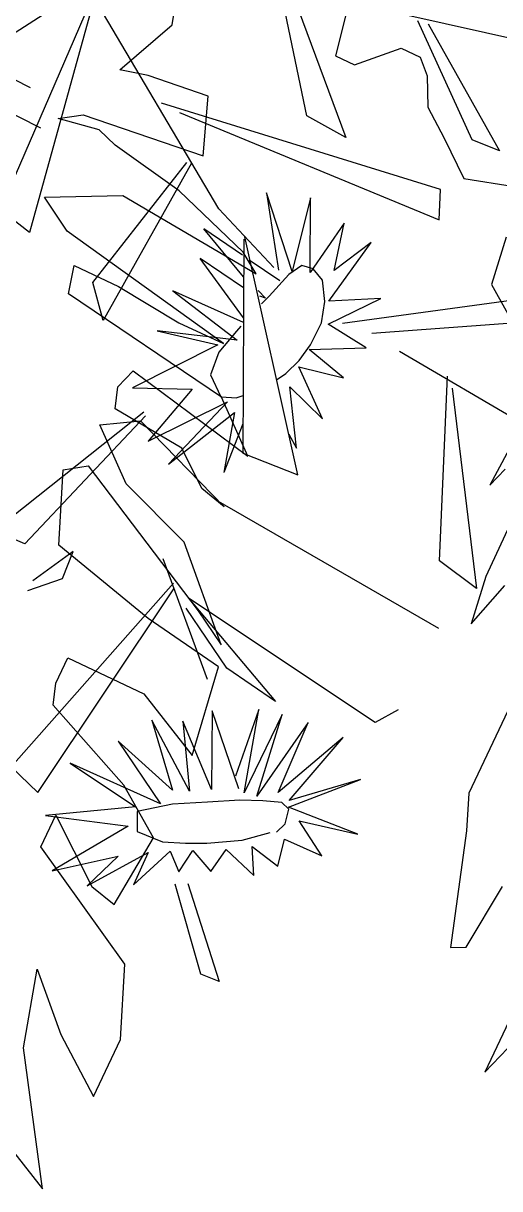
# Model space of a CAD drawing. Header units: millimetres. Extents: x -2729 to 15248, y -12439 to 5292.
# Drawn here: x 4746.1 to 4767.1, y -9536.5 to -9485.2 of the extents above; entities that cross this region are included whole.
import ezdxf

# ---------------------------------------------------------------- set-up
doc = ezdxf.new("R2010")
doc.units = ezdxf.units.MM
doc.layers.add('ARBOLES', color=118, linetype='Continuous')

# ---------------------------------------------------------------- blocks, each defined once
blk = doc.blocks.new('drudtu')
at = {"layer": 'ARBOLES', "color": 72}
for points in [[(-13.33571, -0.14781), (-13.32724, -0.19014), (-13.31453, -0.19014), (-13.29335, -0.16897), (-13.28064, -0.16897), (-13.27217, -0.17744), (-13.26369, -0.19438), (-13.24675, -0.20708), (-13.22557, -0.22401), (-13.19591, -0.21554)], [(-13.18744, -0.24518), (-13.18321, -0.27481), (-13.15355, -0.29598)], [(-13.12813, -0.30444), (-13.13237, -0.38488), (-13.12813, -0.37218)], [(-13.11119, -0.40181), (-13.11119, -0.43568), (-13.10695, -0.46531), (-13.09848, -0.43568)], [(-13.06459, -0.49495), (-13.06459, -0.54152), (-13.06459, -0.55845), (-13.05612, -0.57962), (-13.03494, -0.64735), (-13.02647, -0.64312), (-13.02223, -0.60078)], [(-12.9841, -0.67275), (-12.9841, -0.70662), (-12.97563, -0.68122)]]:
    blk.add_lwpolyline(points, dxfattribs=at)
at = {"layer": 'ARBOLES', "color": 92}
blk.add_lwpolyline([(-13.2298, -0.86731), (-13.19591, -0.88424), (-13.24251, -0.81228), (-13.25522, -0.76571), (-13.22556, -0.79534), (-13.19167, -0.82074), (-13.19167, -0.78264), (-13.20862, -0.74031), (-13.28487, -0.69797), (-13.28487, -0.67681), (-13.24674, -0.70644), (-13.2298, -0.71067), (-13.22556, -0.66411), (-13.25522, -0.64294), (-13.31452, -0.61754), (-13.31876, -0.60484), (-13.31876, -0.5879), (-13.26792, -0.5879), (-13.22556, -0.60907), (-13.23404, -0.55404), (-13.28487, -0.54557), (-13.35265, -0.52864), (-13.36959, -0.4863), (-13.35689, -0.47783), (-13.25945, -0.52864), (-13.23827, -0.54134), (-13.28487, -0.49477), (-13.33147, -0.47783), (-13.36112, -0.45243), (-13.33994, -0.43973), (-13.27216, -0.46513), (-13.28911, -0.4609), (-13.31029, -0.44397), (-13.35689, -0.43973), (-13.36112, -0.42703), (-13.35689, -0.41433), (-13.27216, -0.43127), (-13.30181, -0.40587), (-13.41196, -0.38893), (-13.41619, -0.372), (-13.38654, -0.372), (-13.34418, -0.37623), (-13.31452, -0.37623), (-13.4289, -0.35507), (-13.45008, -0.34237), (-13.40772, -0.3212), (-13.31452, -0.32967), (-13.32723, -0.3212), (-13.37807, -0.30426), (-13.42466, -0.2958), (-13.43737, -0.29156), (-13.46279, -0.2958), (-13.45008, -0.28733), (-13.37383, -0.27886), (-13.38654, -0.245), (-13.42466, -0.24923), (-13.44161, -0.25346), (-13.42466, -0.21536), (-13.43314, -0.18573)], dxfattribs=at)
blk = doc.blocks.new('aerysty')
at = {"color": 221, "linetype": 'Continuous'}
for p, q in [((-32.861, -5.556, 0.09), (-31.988, -3.05, 0.09)), ((-31.988, -3.05, 0.09), (-32.587, -6.268, 0.09)), ((-33.878, -5.675, 0.09), (-33.636, -3.89, 0.09)), ((-33.636, -3.89, 0.09), (-32.861, -5.556, 0.09)), ((-32.587, -6.268, 0.09), (-29.885, -4.221, 0.09)), ((-29.885, -4.221, 0.09), (-32.327, -6.398, 0.09)), ((-35.039, -5.294, 0.09), (-33.878, -5.675, 0.09)), ((-34.905, -6.709, 0.09), (-35.039, -5.294, 0.09)), ((-35.948, -5.976, 0.09), (-34.905, -6.709, 0.09)), ((-35.617, -7.627, 0.09), (-35.948, -5.976, 0.09)), ((-32.327, -6.398, 0.09), (-28.725, -5.838, 0.09)), ((-28.725, -5.838, 0.09), (-32.288, -6.997, 0.09)), ((-32.288, -6.997, 0.09), (-28.968, -7.503, 0.09)), ((-36.801, -7.679, 0.09), (-35.617, -7.627, 0.09)), ((-36.428, -8.844, 0.09), (-36.801, -7.679, 0.09)), ((-28.968, -7.503, 0.09), (-32.911, -7.718, 0.09)), ((-32.911, -7.718, 0.09), (-29.274, -8.661, 0.09)), ((-33.088, -8.254, 0.09), (-29.634, -9.642, 0.09)), ((-29.274, -8.661, 0.09), (-33.088, -8.254, 0.09)), ((-33.057, -8.543, 0.09), (-30.762, -11.355, 0.09)), ((-37.549, -8.871, 0.09), (-36.428, -8.844, 0.09)), ((-36.977, -9.68, 0.09), (-37.549, -8.871, 0.09)), ((-29.634, -9.642, 0.09), (-32.66, -8.973, 0.09)), ((-39.082, -10.264, 0.09), (-36.977, -9.68, 0.09)), ((-33.722, -9.558, 0.09), (-31.827, -12.211, 0.09)), ((-30.762, -11.355, 0.09), (-33.722, -9.558, 0.09)), ((-40.202, -11.977, 0.09), (-37.539, -10.466, 0.09)), ((-37.539, -10.466, 0.09), (-39.082, -10.264, 0.09)), ((-34.291, -10.345, 0.09), (-32.511, -13.398, 0.09)), ((-31.827, -12.211, 0.09), (-34.291, -10.345, 0.09)), ((-35.435, -11.126, 0.09), (-36.012, -15.456, 0.09)), ((-34.075, -14.172, 0.09), (-35.435, -11.126, 0.09)), ((-34.652, -11.005, 0.09), (-34.075, -14.172, 0.09)), ((-32.511, -13.398, 0.09), (-34.652, -11.005, 0.09)), ((-40.445, -13.632, 0.09), (-38.379, -11.505, 0.09)), ((-38.379, -11.505, 0.09), (-40.202, -11.977, 0.09)), ((-37.021, -11.831, 0.09), (-40.445, -13.632, 0.09)), ((-38.54, -15.161, 0.09), (-37.021, -11.831, 0.09)), ((-36.127, -11.992, 0.09), (-38.54, -15.161, 0.09)), ((-36.012, -15.456, 0.09), (-36.127, -11.992, 0.09)), ((-18.992, -14.294, 0.09), (-16.851, -15.954, 0.09)), ((-18.653, -14.899, 0.09), (-18.992, -14.294, 0.09)), ((-17.294, -14.001, 0.09), (-15.896, -16.081, 0.09)), ((-16.851, -15.954, 0.09), (-17.294, -14.001, 0.09)), ((-15.896, -16.081, 0.09), (-15.27, -14.156, 0.09)), ((-15.27, -14.156, 0.09), (-15.014, -16.093, 0.09)), ((-15.014, -16.093, 0.09), (-13.632, -14.008, 0.09)), ((-13.632, -14.008, 0.09), (-13.625, -15.975, 0.09)), ((-13.625, -15.975, 0.09), (-11.445, -14.602, 0.09)), ((-11.445, -14.602, 0.09), (-12.754, -16.48, 0.09)), ((-12.754, -16.48, 0.09), (-9.57, -16.263, 0.09)), ((-9.57, -16.263, 0.09), (-11.478, -16.993, 0.09)), ((-19.331, -16.855, 0.09), (-21.582, -16.442, 0.09)), ((-19.105, -17.434, 0.09), (-21.582, -16.442, 0.09)), ((-11.478, -16.993, 0.09), (-9.473, -17.721, 0.09)), ((-22.554, -18.705, 0.09), (-19.105, -17.434, 0.09)), ((-9.473, -17.721, 0.09), (-12.107, -17.845, 0.09)), ((-12.107, -17.845, 0.09), (-9.315, -19.555, 0.09)), ((-18.863, -17.937, 0.09), (-22.554, -18.705, 0.09)), ((-22.171, -19.99, 0.09), (-18.863, -17.937, 0.09)), ((-14.108, -18.915, 0.09), (-14.16, -19.175, 0.09)), ((-13.991, -19.368, 0.09), (-14.108, -18.915, 0.09)), ((-13.048, -20.424, 0.09), (-13.115, -18.796, 0.09)), ((-12.488, -18.547, 0.09), (-10.155, -21.327, 0.09)), ((-9.315, -19.555, 0.09), (-12.488, -18.547, 0.09)), ((-16.331, -19.015, 0.09), (-17.845, -22.214, 0.09)), ((-15.975, -22.561, 0.09), (-16.331, -19.015, 0.09)), ((-15.527, -19.188, 0.09), (-15.975, -22.561, 0.09)), ((-15.358, -19.292, 0.09), (-14.146, -22.289, 0.09)), ((-11.841, -22.736, 0.09), (-12.762, -19.318, 0.09)), ((-10.155, -21.327, 0.09), (-12.753, -19.089, 0.09)), ((-19.206, -19.56, 0.09), (-22.171, -19.99, 0.09)), ((-20.543, -21.811, 0.09), (-19.206, -19.56, 0.09)), ((-16.955, -19.616, 0.09), (-20.543, -21.811, 0.09)), ((-17.845, -22.214, 0.09), (-16.955, -19.616, 0.09)), ((-14.224, -19.987, 0.09), (-14.146, -22.289, 0.09)), ((-13.823, -20.233, 0.09), (-12.948, -22.828, 0.09)), ((-13.033, -20.78, 0.09), (-12.948, -22.828, 0.09))]:
    blk.add_line(p, q, dxfattribs=at)
at = {"color": 86, "linetype": 'Continuous'}
for p, q in [((-26.407, -4.424, 0.09), (-27.412, -4.991, 0.09)), ((-13.146, -9.856, 0.09), (-20.061, -4.295, 0.09)), ((-20.061, -4.295, 0.09), (-19.881, -6.332, 0.09)), ((-40.708, -4.827, 0.09), (-40.861, -5.681, 0.09)), ((-37.774, -8.266, 0.09), (-40.708, -4.827, 0.09)), ((-27.412, -4.991, 0.09), (-27.106, -14.852, 0.09)), ((-22.786, -16.103, 0.09), (-22.416, -4.804, 0.09)), ((-12.791, -4.994, 0.09), (-12.994, -12.668, 0.09)), ((-40.861, -5.681, 0.09), (-38.099, -8.726, 0.09)), ((-19.881, -6.332, 0.09), (-12.805, -10.305, 0.09)), ((-5.758, -6.366, 0.09), (-13.267, -15.458, 0.09)), ((-12.949, -14.137, 0.09), (-8.14, -7.533, 0.09)), ((-28.944, -9.197, 0.09), (-28.819, -11.794, 0.09)), ((-27.106, -14.852, 0.09), (-28.944, -9.197, 0.09)), ((-29.691, -12.256, 0.09), (-26.219, -16.712, 0.09)), ((-28.819, -11.794, 0.09), (-27.522, -14.708, 0.09)), ((2.413, -12.546, 0.09), (-5.296, -34.666, 0.09)), ((-20.425, -16.184, 0.09), (-19.964, -13.618, 0.09)), ((-19.964, -13.618, 0.09), (-12.285, -21.117, 0.09)), ((-3.17, -13.59, 0.09), (-3.389, -14.856, 0.09)), ((-0.079, -19.189, 0.09), (-3.17, -13.59, 0.09)), ((-9.159, -26.439, 0.09), (-7.143, -14.238, 0.09)), ((-7.143, -14.238, 0.09), (-5.988, -14.895, 0.09)), ((-3.389, -14.856, 0.09), (-0.207, -19.647, 0.09)), ((-5.988, -14.895, 0.09), (-9.233, -27.327, 0.09)), ((-37.864, -15.986, 0.09), (-27.091, -15.612, 0.09)), ((-26.883, -15.758, 0.09), (-37.511, -17.574, 0.09)), ((-37.511, -17.574, 0.09), (-37.864, -15.986, 0.09)), ((-12.409, -21.1, 0.09), (-20.425, -16.184, 0.09)), ((-6.243, -19.64, 0.09), (-6.342, -21.603, 0.09)), ((-2.125, -24.942, 0.09), (-6.243, -19.64, 0.09)), ((-30.543, -21.047, 0.09), (-29.289, -20.013, 0.09)), ((-28.036, -20.242, 0.09), (-30.059, -21.078, 0.09)), ((-29.289, -20.013, 0.09), (-28.036, -20.242, 0.09)), ((-29.086, -23.68, 0.09), (-21.172, -20.839, 0.09)), ((-21.282, -20.685, 0.09), (-28.87, -22.237, 0.09)), ((-6.342, -21.603, 0.09), (-2.365, -25.368, 0.09)), ((-28.87, -22.237, 0.09), (-29.086, -23.68, 0.09)), ((-11.841, -22.736, 0.09), (-6.716, -32.563, 0.09)), ((-10.783, -24.813, 0.09), (-18.703, -24.477, 0.09)), ((-18.703, -24.477, 0.09), (-17.522, -25.743, 0.09)), ((-17.522, -25.743, 0.09), (-10.866, -25.009, 0.09)), ((-6.881, -32.277, 0.09), (-17.129, -29.27, 0.09)), ((-17.129, -29.27, 0.09), (-16.959, -30.886, 0.09)), ((-16.959, -30.886, 0.09), (-7.206, -32.316, 0.09)), ((-12.963, -31.273, 0.09), (-13.624, -38.532, 0.09)), ((-12.111, -37.52, 0.09), (-11.689, -32.611, 0.09)), ((-6.651, -32.843, 0.09), (-15.539, -37.077, 0.09))]:
    blk.add_line(p, q, dxfattribs=at)
at = {"color": 50, "linetype": 'Continuous'}
for p, q in [((-33.801, -6.141, 0.09), (-33.294, -6.012, 0.09)), ((-33.294, -6.012, 0.09), (-32.657, -6.203, 0.09)), ((-34.904, -7.24, 0.09), (-33.961, -6.374, 0.09)), ((-32.567, -6.628, 0.09), (-32.945, -7.38, 0.09)), ((-32.657, -6.203, 0.09), (-32.567, -6.628, 0.09)), ((-35.825, -8.496, 0.09), (-34.904, -7.24, 0.09)), ((-32.945, -7.38, 0.09), (-33.452, -8.252, 0.09)), ((-36.329, -9.288, 0.09), (-35.825, -8.496, 0.09)), ((-33.452, -8.252, 0.09), (-34.282, -9.42, 0.09)), ((-36.801, -10.178, 0.09), (-36.329, -9.288, 0.09)), ((-34.282, -9.42, 0.09), (-35.17, -10.684, 0.09)), ((-37.016, -11.369, 0.09), (-36.801, -10.178, 0.09)), ((-35.17, -10.684, 0.09), (-36.262, -11.822, 0.09)), ((-36.262, -11.822, 0.09), (-37.016, -11.369, 0.09)), ((-16.452, -16.415, 0.09), (-15.652, -16.213, 0.09)), ((-15.652, -16.213, 0.09), (-14.799, -16.157, 0.09)), ((-14.799, -16.157, 0.09), (-13.733, -16.254, 0.09)), ((-13.733, -16.254, 0.09), (-12.847, -16.627, 0.09)), ((-16.893, -16.617, 0.09), (-16.452, -16.415, 0.09)), ((-12.847, -16.627, 0.09), (-12.108, -17.202, 0.09)), ((-12.108, -17.202, 0.09), (-11.906, -17.819, 0.09)), ((-18.826, -18.316, 0.09), (-18.487, -17.687, 0.09)), ((-18.279, -17.5, 0.09), (-18.487, -17.687, 0.09)), ((-11.906, -17.819, 0.09), (-12.045, -18.322, 0.09)), ((-18.248, -19.204, 0.09), (-18.826, -18.316, 0.09)), ((-12.045, -18.322, 0.09), (-12.679, -18.592, 0.09)), ((-14.41, -18.945, 0.09), (-13.953, -18.831, 0.09)), ((-12.679, -18.592, 0.09), (-13.953, -18.831, 0.09)), ((-17.205, -19.415, 0.09), (-18.248, -19.204, 0.09)), ((-16.015, -19.242, 0.09), (-17.205, -19.415, 0.09)), ((-15.727, -19.2, 0.09), (-16.015, -19.242, 0.09))]:
    blk.add_line(p, q, dxfattribs=at)

msp = doc.modelspace()

# ---------------------------------------------------------------- block references
at = {"xscale": 72.83395656964247, "yscale": 72.83395656964247, "zscale": 72.83395656964247, "rotation": 334.7594329241956}
msp.add_blockref('drudtu', (5643.791, -9888.035), dxfattribs=at)
at = {"xscale": -1, "rotation": 238.1976480713597}
msp.add_blockref('aerysty', (4780.312, -9495.285, 0.246), dxfattribs=at)

doc.saveas('drawing.dxf')
